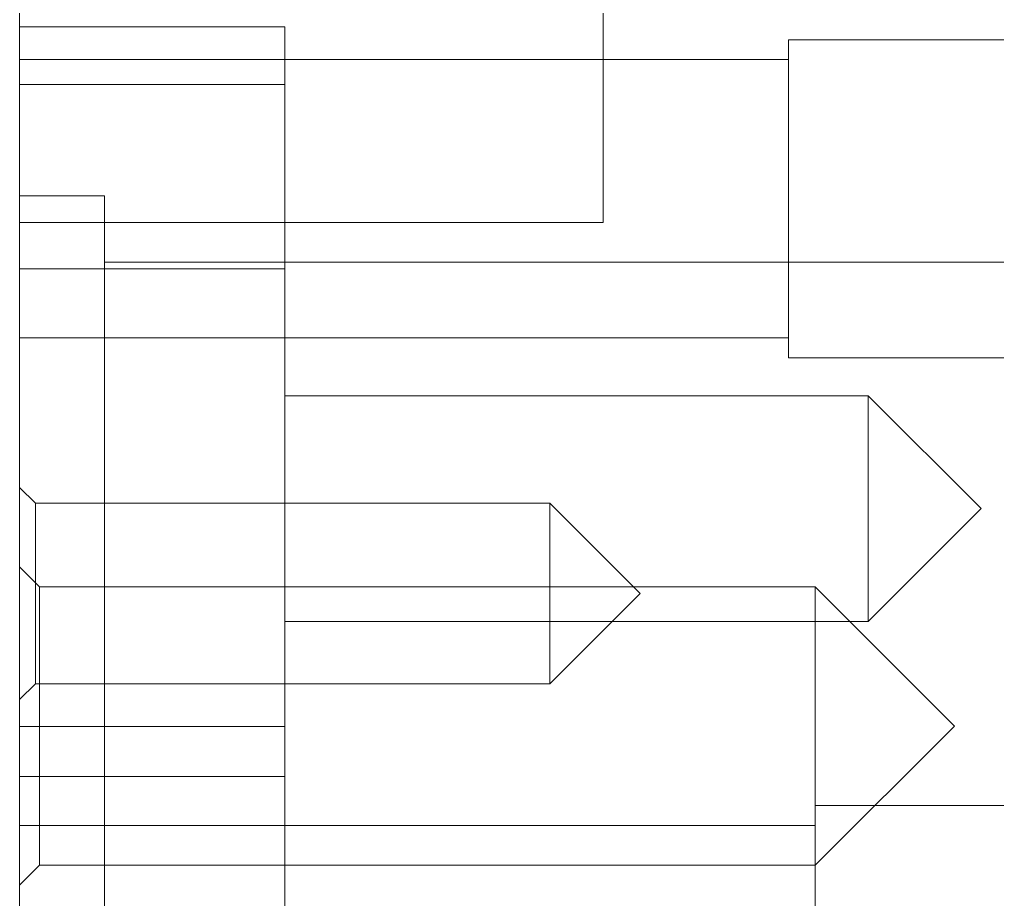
# Model space of a CAD drawing. Header units: millimetres. Extents: x 9328 to 11863, y 28633 to 29971.
# Drawn here: x 11179.44 to 11216.32, y 29318.36 to 29351.55 of the extents above; entities that cross this region are included whole.
import ezdxf

# ---------------------------------------------------------------- set-up
doc = ezdxf.new("R2010")
doc.units = ezdxf.units.MM
doc.linetypes.add('DASHED', pattern=[0])
doc.layers.add('LP', color=7, linetype='Continuous', true_color=0xffffff)

msp = doc.modelspace()

# ---------------------------------------------------------------- linework, layer by layer
at = {"layer": 'LP', "color": 135, "linetype": 'Continuous', "lineweight": 18}
msp.add_line((11179.444, 29592), (11179.444, 29158), dxfattribs=at)
at = {"layer": 'LP', "color": 31, "linetype": 'DASHED', "lineweight": 13, "ltscale": 1.77206}
for p, q in [((11201.444, 29350.9), (11201.444, 29357.901)), ((11201.444, 29343.898), (11201.444, 29350.9)), ((11182.644, 29314.9), (11182.644, 29344.9)), ((11179.444, 29343.898), (11201.444, 29343.898)), ((11189.444, 29324.879), (11179.444, 29324.879)), ((11189.444, 29324.879), (11189.444, 29317.488)), ((11179.444, 29323), (11189.444, 29323))]:
    msp.add_line(p, q, dxfattribs=at)
at = {"layer": 'LP', "color": 135, "linetype": 'DASHED', "lineweight": 13, "ltscale": 1.77206}
for p, q in [((11189.444, 29351.272), (11179.444, 29351.272)), ((11189.444, 29349.1), (11179.444, 29349.1)), ((11182.644, 29344.9), (11179.444, 29344.9)), ((11179.444, 29342.148), (11189.444, 29342.148)), ((11211.444, 29337.353), (11189.444, 29337.353)), ((11215.697, 29333.1), (11211.444, 29337.353)), ((11211.444, 29333.1), (11211.444, 29337.353)), ((11211.444, 29328.847), (11215.697, 29333.1)), ((11211.444, 29328.847), (11211.444, 29333.1)), ((11189.444, 29328.847), (11211.444, 29328.847))]:
    msp.add_line(p, q, dxfattribs=at)
at = {"layer": 'LP', "color": 2, "linetype": 'DASHED', "lineweight": 13, "ltscale": 1.77206}
for p in [(11189.444, 29351.272), (11189.444, 29324.878)]:
    msp.add_line(p, (11189.444, 29342.148), dxfattribs=at)
at = {"layer": 'LP', "color": 5, "linetype": 'DASHED', "lineweight": 13, "ltscale": 1.77206}
for p, q in [((11241.444, 29350.79), (11208.444, 29350.79)), ((11208.444, 29350.79), (11208.444, 29344.79)), ((11208.444, 29350.043), (11179.444, 29350.043)), ((11208.444, 29344.79), (11208.444, 29338.79)), ((11179.444, 29339.538), (11208.444, 29339.538)), ((11208.444, 29338.79), (11241.444, 29338.79)), ((11180.041, 29333.303), (11179.444, 29333.9)), ((11199.444, 29333.303), (11180.041, 29333.303)), ((11180.041, 29326.497), (11180.041, 29333.303)), ((11202.847, 29329.9), (11199.444, 29333.303)), ((11199.444, 29333.303), (11199.444, 29326.497)), ((11180.191, 29330.153), (11179.444, 29330.9)), ((11209.444, 29330.153), (11180.191, 29330.153)), ((11180.191, 29324.9), (11180.191, 29330.153)), ((11199.444, 29326.497), (11202.847, 29329.9)), ((11214.697, 29324.9), (11209.444, 29330.153)), ((11209.444, 29330.153), (11209.444, 29324.9)), ((11179.444, 29325.9), (11180.041, 29326.497)), ((11180.041, 29326.497), (11199.444, 29326.497)), ((11180.191, 29319.647), (11180.191, 29324.9)), ((11209.444, 29319.647), (11214.697, 29324.9)), ((11209.444, 29324.9), (11209.444, 29321.9)), ((11241.444, 29321.9), (11209.444, 29321.9)), ((11209.444, 29321.9), (11209.444, 29314.9)), ((11209.444, 29321.153), (11179.444, 29321.153)), ((11179.444, 29318.9), (11180.191, 29319.647)), ((11180.191, 29319.647), (11209.444, 29319.647))]:
    msp.add_line(p, q, dxfattribs=at)
at = {"layer": 'LP', "color": 1, "linetype": 'DASHED', "lineweight": 13, "ltscale": 1.77206}
msp.add_line((11241.444, 29342.4), (11182.644, 29342.4), dxfattribs=at)

doc.saveas('drawing.dxf')
